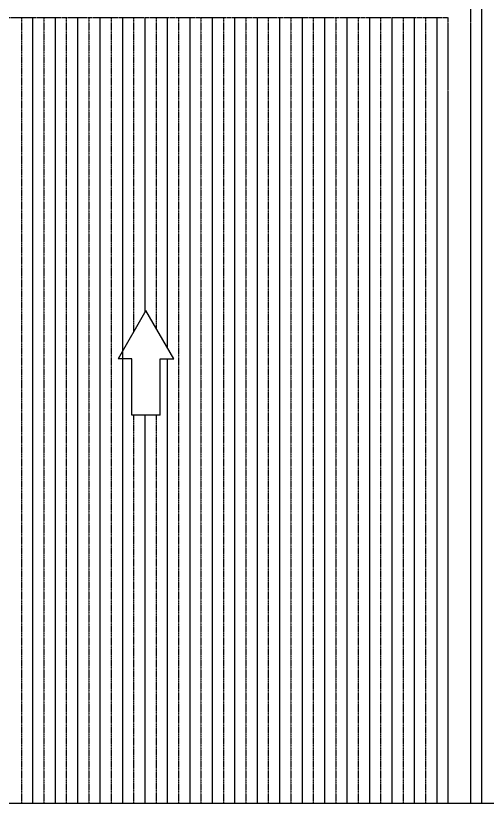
# Model space of a CAD drawing. Header units: millimetres. Extents: x 18078 to 182092, y 10648 to 75430.
# Drawn here: x 39942 to 42042, y 39881 to 43390 of the extents above; entities that cross this region are included whole.
import ezdxf

# ---------------------------------------------------------------- set-up
doc = ezdxf.new("R2010")
doc.units = ezdxf.units.MM
doc.linetypes.add('HIDDEN2', pattern=[4.7625, 3.175, -1.5875])
doc.linetypes.add('JIS_02_1.2', pattern=[2.5, 1.25, -1.25])
doc.layers.add('A-Anno-Scrn', color=8, linetype='Continuous', lineweight=25)

msp = doc.modelspace()

# ---------------------------------------------------------------- linework, layer by layer
at = {"linetype": 'HIDDEN2'}
for p, q in [((41967.3, 43481, 300), (41967.3, 39881, 300)), ((39467.3, 43381, 300), (41867.3, 43381, 300)), ((41867.3, 43381, 300), (41867.3, 39881, 300))]:
    msp.add_line(p, q, dxfattribs=at)
msp.add_line((36967.3, 39881), (42767.3, 39881))
at = {"layer": 'A-Anno-Scrn', "color": 0, "linetype": 'JIS_02_1.2'}
for p, q in [((41967.3, 44281), (41967.3, 39881)), ((39967.3, 43381), (39967.3, 39881)), ((40067.3, 43381), (40067.3, 39881)), ((40167.3, 43381), (40167.3, 39881)), ((40267.3, 43381), (40267.3, 39881)), ((40367.3, 43381), (40367.3, 39881)), ((40467.3, 43381), (40467.3, 41980.9)), ((40567.3, 43381), (40567.3, 41998)), ((40667.3, 43381), (40667.3, 39881)), ((40767.3, 43381), (40767.3, 39881)), ((40867.3, 43381), (40867.3, 39881)), ((40967.3, 43381), (40967.3, 39881)), ((41067.3, 43381), (41067.3, 39881)), ((41167.3, 43381), (41167.3, 39881)), ((41267.3, 43381), (41267.3, 39881)), ((41367.3, 43381), (41367.3, 39881)), ((41467.3, 43381), (41467.3, 39881)), ((41567.3, 43381), (41567.3, 39881)), ((41667.3, 43381), (41667.3, 39881)), ((41767.3, 43381), (41767.3, 39881)), ((41867.3, 43381), (41867.3, 39881)), ((40467.3, 41610.5), (40467.3, 39881)), ((40567.3, 41610.5), (40567.3, 39881))]:
    msp.add_line(p, q, dxfattribs=at)
at = {"layer": 'A-Anno-Scrn', "color": 0}
for p, q in [((42017.3, 44281), (42017.3, 39881)), ((40017.3, 43381), (40017.3, 39881)), ((40117.3, 43381), (40117.3, 39881)), ((40217.3, 43381), (40217.3, 39881)), ((40317.3, 43381), (40317.3, 39881)), ((40417.3, 43381), (40417.3, 39881)), ((40517.3, 43381), (40517.3, 42067.5)), ((40617.3, 43381), (40617.3, 41911.4)), ((40717.3, 43381), (40717.3, 39881)), ((40817.3, 43381), (40817.3, 39881)), ((40817.3, 43381), (40817.3, 39881)), ((40917.3, 43381), (40917.3, 39881)), ((41017.3, 43381), (41017.3, 39881)), ((41117.3, 43381), (41117.3, 39881)), ((41217.3, 43381), (41217.3, 39881)), ((41317.3, 43381), (41317.3, 39881)), ((41417.3, 43381), (41417.3, 39881)), ((41517.3, 43381), (41517.3, 39881)), ((41617.3, 43381), (41617.3, 39881)), ((41717.3, 43381), (41717.3, 39881)), ((41817.3, 43381), (41817.3, 39881)), ((40522.3, 42076.1), (40397.8, 41860.5)), ((40646.8, 41860.5), (40522.3, 42076.1)), ((40459.8, 41860.5), (40397.8, 41860.5)), ((40459.8, 41610.5), (40459.8, 41860.5)), ((40584.8, 41610.5), (40584.8, 41860.5)), ((40584.8, 41860.5), (40646.8, 41860.5)), ((40617.3, 41860.5), (40617.3, 39881)), ((40584.8, 41610.5), (40459.8, 41610.5)), ((40517.3, 41610.5), (40517.3, 39881))]:
    msp.add_line(p, q, dxfattribs=at)

doc.saveas('drawing.dxf')
